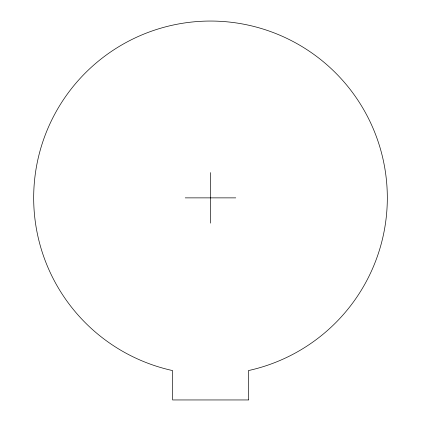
<?xml version="1.0" encoding="UTF-8"?>
<svg xmlns="http://www.w3.org/2000/svg" width="421" height="421" viewBox="0 0 421 421"><rect width="100%" height="100%" fill="white"/><g stroke="black" fill="none" stroke-linecap="round" stroke-linejoin="round"><path stroke-width="0.63" d="M185.24 197.87L235.76 197.87M210.5 172.61L210.5 223.13M248.39 399.95L172.61 399.95L172.61 370.585A176.82 176.82 0 0 1 64.124 98.677A176.82 176.82 0 0 1 356.876 98.677A176.82 176.82 0 0 1 248.39 370.585L248.39 399.95"/></g></svg>
